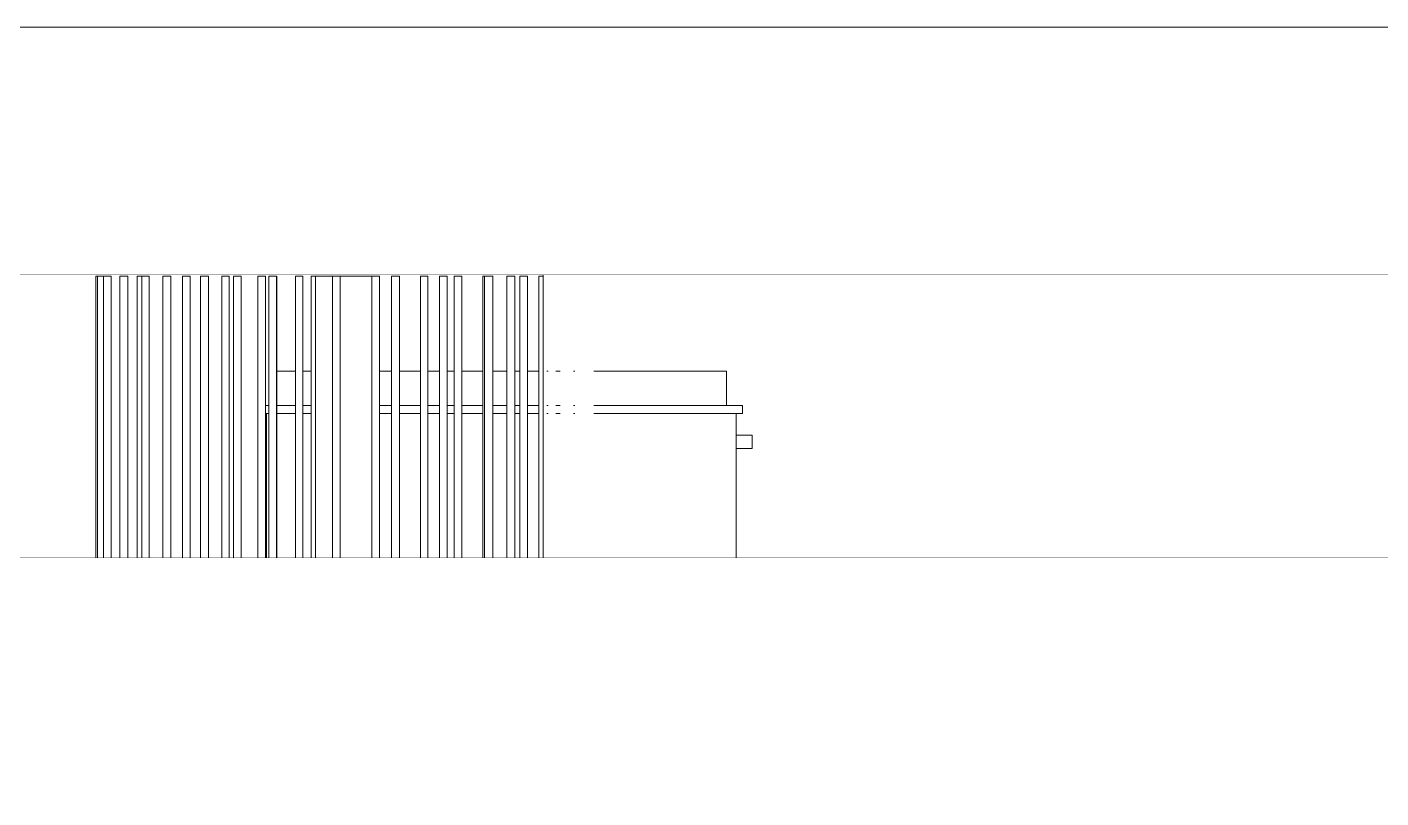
# Model space of a CAD drawing. Header units: millimetres. Extents: x -2171 to 1563, y -1758 to -1505.
# Drawn here: x -176.148 to -171.939, y -1730.732 to -1728.334 of the extents above; entities that cross this region are included whole.
import ezdxf

# ---------------------------------------------------------------- set-up
doc = ezdxf.new("R2010")
doc.units = ezdxf.units.MM
doc.linetypes.add('Wipeout_Contour', pattern=[1000, 0, -1000])
for name, color, linetype in [('Interior - Fixed Furniture', 7, 'Continuous'), ('Interior - Stair & Railing', 7, 'Continuous'), ('Structural - Bearing', 7, 'Continuous')]:
    doc.layers.add(name, color=color, linetype=linetype)
for name, color, linetype, lineweight, true_color in [('Interior - Fixed Furniture_Pen_No__75', 7, 'Continuous', 9, 0xaaaaaa), ('Interior - Stair & Railing_Pen_No__11', 7, 'Continuous', 13, 0x464646), ('Structural - Bearing_Pen_No__87', 7, 'Continuous', 9, 0x6a6a6a)]:
    doc.layers.add(name, color=color, linetype=linetype, lineweight=lineweight, true_color=true_color)
doc.layers.add('Structural - Bearing_Pen_No__2', color=8, linetype='Continuous', lineweight=13)

# ---------------------------------------------------------------- blocks, each defined once
blk = doc.blocks.new('Section Element_242_1')
at = {"color": 254, "linetype": 'Wipeout_Contour', "lineweight": 0, "ltscale": 136029.276735}
blk.add_wipeout([(-23984.5, 23720), (-23959, 23720), (-23959, 24520), (-23984.5, 24520)], dxfattribs=at).dxf.layer = 'Structural - Bearing'
at = {"color": 254, "linetype": 'Wipeout_Contour', "lineweight": 0, "ltscale": 128798.517995}
blk.add_wipeout([(-21401.2, 23720), (-21258.8, 23720), (-21258.8, 24520), (-21401.2, 24520)], dxfattribs=at).dxf.layer = 'Structural - Bearing'
at = {"color": 254, "linetype": 'Wipeout_Contour', "lineweight": 0, "ltscale": 135908.073709}
blk.add_wipeout([(-23959, 23720), (-23898.5, 23720), (-23898.5, 24520), (-23959, 24520)], dxfattribs=at).dxf.layer = 'Structural - Bearing'
at = {"color": 254, "linetype": 'Wipeout_Contour', "lineweight": 0, "ltscale": 129212.045042}
blk.add_wipeout([(-21570.2, 23720), (-21401.2, 23720), (-21401.2, 24520), (-21570.2, 24520)], dxfattribs=at).dxf.layer = 'Structural - Bearing'
at = {"layer": 'Structural - Bearing_Pen_No__87', "color": 251, "linetype": 'Continuous', "lineweight": 9, "true_color": 0x6a6a6a}
for p, q in [((-23984.5, 24520), (-23959, 24520)), ((-21401.2, 24520), (-21258.8, 24520)), ((-23984.5, 23720), (-23959, 23720)), ((-21401.2, 23720), (-21258.8, 23720))]:
    blk.add_line(p, q, dxfattribs=at)
at = {"color": 254, "linetype": 'Wipeout_Contour', "lineweight": 0, "ltscale": 135724.679945}
blk.add_wipeout([(-23898.5, 23720), (-23828.7, 23720), (-23828.7, 24520), (-23898.5, 24520)], dxfattribs=at).dxf.layer = 'Structural - Bearing'
at = {"color": 254, "linetype": 'Wipeout_Contour', "lineweight": 0, "ltscale": 129661.077098}
blk.add_wipeout([(-21738, 23720), (-21570.2, 23720), (-21570.2, 24520), (-21738, 24520)], dxfattribs=at).dxf.layer = 'Structural - Bearing'
at = {"layer": 'Structural - Bearing_Pen_No__87', "color": 251, "linetype": 'Continuous', "lineweight": 9, "true_color": 0x6a6a6a}
for p, q in [((-23959, 24520), (-23898.5, 24520)), ((-21570.2, 24520), (-21401.2, 24520)), ((-23959, 23720), (-23898.5, 23720)), ((-21570.2, 23720), (-21401.2, 23720))]:
    blk.add_line(p, q, dxfattribs=at)
at = {"color": 254, "linetype": 'Wipeout_Contour', "lineweight": 0, "ltscale": 135515.837156}
blk.add_wipeout([(-23828.7, 23720), (-23749.9, 23720), (-23749.9, 24520), (-23828.7, 24520)], dxfattribs=at).dxf.layer = 'Structural - Bearing'
at = {"layer": 'Structural - Bearing_Pen_No__87', "color": 251, "linetype": 'Continuous', "lineweight": 9, "true_color": 0x6a6a6a}
for p, q in [((-23898.5, 24520), (-23828.7, 24520)), ((-23898.5, 23720), (-23828.7, 23720))]:
    blk.add_line(p, q, dxfattribs=at)
at = {"color": 254, "linetype": 'Wipeout_Contour', "lineweight": 0, "ltscale": 135282.400254}
blk.add_wipeout([(-23749.9, 24520), (-23749.9, 23720), (-23662.3, 23720), (-23662.3, 24520)], dxfattribs=at).dxf.layer = 'Structural - Bearing'
at = {"layer": 'Structural - Bearing_Pen_No__87', "color": 251, "linetype": 'Continuous', "lineweight": 9, "true_color": 0x6a6a6a}
for p, q in [((-23828.7, 24520), (-23749.9, 24520)), ((-23828.7, 23720), (-23749.9, 23720))]:
    blk.add_line(p, q, dxfattribs=at)
at = {"color": 254, "linetype": 'Wipeout_Contour', "lineweight": 0, "ltscale": 135025.321989}
blk.add_wipeout([(-23662.3, 24520), (-23662.3, 23720), (-23566.3, 23720), (-23566.3, 24520)], dxfattribs=at).dxf.layer = 'Structural - Bearing'
at = {"layer": 'Structural - Bearing_Pen_No__87', "color": 251, "linetype": 'Continuous', "lineweight": 9, "true_color": 0x6a6a6a}
for p, q in [((-23749.9, 24520), (-23662.3, 24520)), ((-23749.9, 23720), (-23662.3, 23720))]:
    blk.add_line(p, q, dxfattribs=at)
at = {"color": 254, "linetype": 'Wipeout_Contour', "lineweight": 0, "ltscale": 134745.648167}
blk.add_wipeout([(-23566.3, 23720), (-23462.2, 23720), (-23462.2, 24520), (-23566.3, 24520)], dxfattribs=at).dxf.layer = 'Structural - Bearing'
at = {"layer": 'Structural - Bearing_Pen_No__87', "color": 251, "linetype": 'Continuous', "lineweight": 9, "true_color": 0x6a6a6a}
for p, q in [((-23662.3, 24520), (-23566.3, 24520)), ((-23662.3, 23720), (-23566.3, 23720))]:
    blk.add_line(p, q, dxfattribs=at)
at = {"color": 254, "linetype": 'Wipeout_Contour', "lineweight": 0, "ltscale": 134444.512143}
blk.add_wipeout([(-23462.2, 23720), (-23350.4, 23720), (-23350.4, 24520), (-23462.2, 24520)], dxfattribs=at).dxf.layer = 'Structural - Bearing'
at = {"layer": 'Structural - Bearing_Pen_No__87', "color": 251, "linetype": 'Continuous', "lineweight": 9, "true_color": 0x6a6a6a}
for p, q in [((-23566.3, 24520), (-23462.2, 24520)), ((-23566.3, 23720), (-23462.2, 23720))]:
    blk.add_line(p, q, dxfattribs=at)
at = {"color": 254, "linetype": 'Wipeout_Contour', "lineweight": 0, "ltscale": 134123.129147}
blk.add_wipeout([(-23350.4, 23720), (-23231.2, 23720), (-23231.2, 24520), (-23350.4, 24520)], dxfattribs=at).dxf.layer = 'Structural - Bearing'
at = {"layer": 'Structural - Bearing_Pen_No__87', "color": 251, "linetype": 'Continuous', "lineweight": 9, "true_color": 0x6a6a6a}
for p, q in [((-23462.2, 24520), (-23350.4, 24520)), ((-23462.2, 23720), (-23350.4, 23720))]:
    blk.add_line(p, q, dxfattribs=at)
at = {"color": 254, "linetype": 'Wipeout_Contour', "lineweight": 0, "ltscale": 133782.790184}
blk.add_wipeout([(-23231.2, 24520), (-23231.2, 23720), (-23105, 23720), (-23105, 24520)], dxfattribs=at).dxf.layer = 'Structural - Bearing'
at = {"layer": 'Structural - Bearing_Pen_No__87', "color": 251, "linetype": 'Continuous', "lineweight": 9, "true_color": 0x6a6a6a}
for p, q in [((-23350.4, 24520), (-23231.2, 24520)), ((-23350.4, 23720), (-23231.2, 23720))]:
    blk.add_line(p, q, dxfattribs=at)
at = {"color": 254, "linetype": 'Wipeout_Contour', "lineweight": 0, "ltscale": 133424.85526}
blk.add_wipeout([(-23105, 23720), (-22972.4, 23720), (-22972.4, 24520), (-23105, 24520)], dxfattribs=at).dxf.layer = 'Structural - Bearing'
at = {"layer": 'Structural - Bearing_Pen_No__87', "color": 251, "linetype": 'Continuous', "lineweight": 9, "true_color": 0x6a6a6a}
for p, q in [((-23231.2, 24520), (-23105, 24520)), ((-23231.2, 23720), (-23105, 23720))]:
    blk.add_line(p, q, dxfattribs=at)
at = {"color": 254, "linetype": 'Wipeout_Contour', "lineweight": 0, "ltscale": 133050.74676}
blk.add_wipeout([(-22972.4, 23720), (-22833.8, 23720), (-22833.8, 24520), (-22972.4, 24520)], dxfattribs=at).dxf.layer = 'Structural - Bearing'
at = {"layer": 'Structural - Bearing_Pen_No__87', "color": 251, "linetype": 'Continuous', "lineweight": 9, "true_color": 0x6a6a6a}
for p, q in [((-23105, 24520), (-22972.4, 24520)), ((-23105, 23720), (-22972.4, 23720))]:
    blk.add_line(p, q, dxfattribs=at)
at = {"color": 254, "linetype": 'Wipeout_Contour', "lineweight": 0, "ltscale": 132661.942236}
blk.add_wipeout([(-22833.8, 23720), (-22689.7, 23720), (-22689.7, 24520), (-22833.8, 24520)], dxfattribs=at).dxf.layer = 'Structural - Bearing'
at = {"layer": 'Structural - Bearing_Pen_No__87', "color": 251, "linetype": 'Continuous', "lineweight": 9, "true_color": 0x6a6a6a}
for p, q in [((-22972.4, 24520), (-22833.8, 24520)), ((-22972.4, 23720), (-22833.8, 23720))]:
    blk.add_line(p, q, dxfattribs=at)
at = {"color": 254, "linetype": 'Wipeout_Contour', "lineweight": 0, "ltscale": 132259.967114}
blk.add_wipeout([(-22689.7, 23720), (-22540.5, 23720), (-22540.5, 24520), (-22689.7, 24520)], dxfattribs=at).dxf.layer = 'Structural - Bearing'
at = {"layer": 'Structural - Bearing_Pen_No__87', "color": 251, "linetype": 'Continuous', "lineweight": 9, "true_color": 0x6a6a6a}
for p, q in [((-22833.8, 24520), (-22689.7, 24520)), ((-22833.8, 23720), (-22689.7, 23720))]:
    blk.add_line(p, q, dxfattribs=at)
at = {"color": 254, "linetype": 'Wipeout_Contour', "lineweight": 0, "ltscale": 131846.387152}
blk.add_wipeout([(-22540.5, 23720), (-22386.8, 23720), (-22386.8, 24520), (-22540.5, 24520)], dxfattribs=at).dxf.layer = 'Structural - Bearing'
at = {"layer": 'Structural - Bearing_Pen_No__87', "color": 251, "linetype": 'Continuous', "lineweight": 9, "true_color": 0x6a6a6a}
for p, q in [((-22689.7, 24520), (-22540.5, 24520)), ((-22689.7, 23720), (-22540.5, 23720))]:
    blk.add_line(p, q, dxfattribs=at)
at = {"color": 254, "linetype": 'Wipeout_Contour', "lineweight": 0, "ltscale": 131422.80083}
blk.add_wipeout([(-22386.8, 23720), (-22229.1, 23720), (-22229.1, 24520), (-22386.8, 24520)], dxfattribs=at).dxf.layer = 'Structural - Bearing'
at = {"layer": 'Structural - Bearing_Pen_No__87', "color": 251, "linetype": 'Continuous', "lineweight": 9, "true_color": 0x6a6a6a}
for p, q in [((-22540.5, 24520), (-22386.8, 24520)), ((-22540.5, 23720), (-22386.8, 23720))]:
    blk.add_line(p, q, dxfattribs=at)
at = {"color": 254, "linetype": 'Wipeout_Contour', "lineweight": 0, "ltscale": 130990.831681}
blk.add_wipeout([(-22229.1, 23720), (-22068.1, 23720), (-22068.1, 24520), (-22229.1, 24520)], dxfattribs=at).dxf.layer = 'Structural - Bearing'
at = {"layer": 'Structural - Bearing_Pen_No__87', "color": 251, "linetype": 'Continuous', "lineweight": 9, "true_color": 0x6a6a6a}
for p, q in [((-22386.8, 24520), (-22229.1, 24520)), ((-22386.8, 23720), (-22229.1, 23720))]:
    blk.add_line(p, q, dxfattribs=at)
at = {"color": 254, "linetype": 'Wipeout_Contour', "lineweight": 0, "ltscale": 130552.120604}
blk.add_wipeout([(-22068.1, 24520), (-22068.1, 23720), (-21904.2, 23720), (-21904.2, 24520)], dxfattribs=at).dxf.layer = 'Structural - Bearing'
at = {"layer": 'Structural - Bearing_Pen_No__87', "color": 251, "linetype": 'Continuous', "lineweight": 9, "true_color": 0x6a6a6a}
for p, q in [((-22229.1, 24520), (-22068.1, 24520)), ((-22229.1, 23720), (-22068.1, 23720))]:
    blk.add_line(p, q, dxfattribs=at)
at = {"color": 254, "linetype": 'Wipeout_Contour', "lineweight": 0, "ltscale": 130108.318135}
blk.add_wipeout([(-21904.2, 23720), (-21738, 23720), (-21738, 24520), (-21904.2, 24520)], dxfattribs=at).dxf.layer = 'Structural - Bearing'
at = {"layer": 'Structural - Bearing_Pen_No__87', "color": 251, "linetype": 'Continuous', "lineweight": 9, "true_color": 0x6a6a6a}
for p, q in [((-22068.1, 24520), (-21904.2, 24520)), ((-21904.2, 24520), (-21738, 24520)), ((-21738, 24520), (-21570.2, 24520)), ((-22068.1, 23720), (-21904.2, 23720)), ((-21904.2, 23720), (-21738, 23720)), ((-21738, 23720), (-21570.2, 23720))]:
    blk.add_line(p, q, dxfattribs=at)
blk = doc.blocks.new('Section Element_243_1')
at = {"color": 254, "linetype": 'Wipeout_Contour', "lineweight": 0, "ltscale": 115962.995937}
blk.add_wipeout([(-21258.8, 24520), (-21258.8, 23720), (-9238, 23720), (-9238, 24520)], dxfattribs=at).dxf.layer = 'Structural - Bearing'
at = {"layer": 'Structural - Bearing_Pen_No__87', "color": 251, "linetype": 'Continuous', "lineweight": 9, "true_color": 0x6a6a6a}
blk.add_line((-9238, 24520), (-21258.8, 24520), dxfattribs=at)
blk = doc.blocks.new('Section Element_245_1')
at = {"color": 254, "linetype": 'Wipeout_Contour', "lineweight": 0, "ltscale": 131234.676817}
blk.add_wipeout([(-21324.1, 24520), (-21258.8, 24520), (-21258.8, 25400), (-21324.1, 25400)], dxfattribs=at).dxf.layer = 'Interior - Stair & Railing'
at = {"color": 254, "linetype": 'Wipeout_Contour', "lineweight": 0, "ltscale": 164004.163409}
blk.add_wipeout([(-21454.5, 25400), (-21454.5, 24520), (-21354.3, 24520), (-21324.1, 24520), (-21324.1, 25400)], dxfattribs=at).dxf.layer = 'Interior - Stair & Railing'
at = {"layer": 'Interior - Stair & Railing_Pen_No__11', "color": 49, "linetype": 'Continuous', "lineweight": 13, "true_color": 0x464646}
blk.add_line((-21324.1, 25400), (-21258.8, 25400), dxfattribs=at)
at = {"color": 254, "linetype": 'Wipeout_Contour', "lineweight": 0, "ltscale": 131828.26142}
blk.add_wipeout([(-21584.2, 25400), (-21584.2, 24520), (-21454.5, 24520), (-21454.5, 25400)], dxfattribs=at).dxf.layer = 'Interior - Stair & Railing'
at = {"layer": 'Interior - Stair & Railing_Pen_No__11', "color": 49, "linetype": 'Continuous', "lineweight": 13, "true_color": 0x464646}
blk.add_line((-21454.5, 25400), (-21324.1, 25400), dxfattribs=at)
at = {"color": 254, "linetype": 'Wipeout_Contour', "lineweight": 0, "ltscale": 132165.971723}
blk.add_wipeout([(-21712.6, 25400), (-21712.6, 24520), (-21584.2, 24520), (-21584.2, 25400)], dxfattribs=at).dxf.layer = 'Interior - Stair & Railing'
at = {"layer": 'Interior - Stair & Railing_Pen_No__11', "color": 49, "linetype": 'Continuous', "lineweight": 13, "true_color": 0x464646}
blk.add_line((-21584.2, 25400), (-21454.5, 25400), dxfattribs=at)
at = {"color": 254, "linetype": 'Wipeout_Contour', "lineweight": 0, "ltscale": 165269.301762}
blk.add_wipeout([(-21839.4, 24520), (-21738, 24520), (-21712.6, 24520), (-21712.6, 25400), (-21839.4, 25400)], dxfattribs=at).dxf.layer = 'Interior - Stair & Railing'
at = {"layer": 'Interior - Stair & Railing_Pen_No__11', "color": 49, "linetype": 'Continuous', "lineweight": 13, "true_color": 0x464646}
blk.add_line((-21712.6, 25400), (-21584.2, 25400), dxfattribs=at)
at = {"color": 254, "linetype": 'Wipeout_Contour', "lineweight": 0, "ltscale": 132832.10652}
blk.add_wipeout([(-21964, 24520), (-21839.4, 24520), (-21839.4, 25400), (-21964, 25400)], dxfattribs=at).dxf.layer = 'Interior - Stair & Railing'
at = {"layer": 'Interior - Stair & Railing_Pen_No__11', "color": 49, "linetype": 'Continuous', "lineweight": 13, "true_color": 0x464646}
blk.add_line((-21839.4, 25400), (-21712.6, 25400), dxfattribs=at)
at = {"color": 254, "linetype": 'Wipeout_Contour', "lineweight": 0, "ltscale": 166145.670713}
blk.add_wipeout([(-22086, 25400), (-22086, 24520), (-22068.1, 24520), (-21964, 24520), (-21964, 25400)], dxfattribs=at).dxf.layer = 'Interior - Stair & Railing'
at = {"layer": 'Interior - Stair & Railing_Pen_No__11', "color": 49, "linetype": 'Continuous', "lineweight": 13, "true_color": 0x464646}
blk.add_line((-21964, 25400), (-21839.4, 25400), dxfattribs=at)
at = {"color": 254, "linetype": 'Wipeout_Contour', "lineweight": 0, "ltscale": 133477.22499}
blk.add_wipeout([(-22204.9, 24520), (-22086, 24520), (-22086, 25400), (-22204.9, 25400)], dxfattribs=at).dxf.layer = 'Interior - Stair & Railing'
at = {"layer": 'Interior - Stair & Railing_Pen_No__11', "color": 49, "linetype": 'Continuous', "lineweight": 13, "true_color": 0x464646}
blk.add_line((-22086, 25400), (-21964, 25400), dxfattribs=at)
at = {"color": 254, "linetype": 'Wipeout_Contour', "lineweight": 0, "ltscale": 166884.826369}
blk.add_wipeout([(-22320.3, 24520), (-22229.1, 24520), (-22204.9, 24520), (-22204.9, 25400), (-22320.3, 25400)], dxfattribs=at).dxf.layer = 'Interior - Stair & Railing'
at = {"layer": 'Interior - Stair & Railing_Pen_No__11', "color": 49, "linetype": 'Continuous', "lineweight": 13, "true_color": 0x464646}
blk.add_line((-22204.9, 25400), (-22086, 25400), dxfattribs=at)
at = {"color": 254, "linetype": 'Wipeout_Contour', "lineweight": 0, "ltscale": 167288.231413}
blk.add_wipeout([(-22431.8, 25400), (-22431.8, 24520), (-22379.5, 24520), (-22320.3, 24520), (-22320.3, 25400)], dxfattribs=at).dxf.layer = 'Interior - Stair & Railing'
at = {"layer": 'Interior - Stair & Railing_Pen_No__11', "color": 49, "linetype": 'Continuous', "lineweight": 13, "true_color": 0x464646}
blk.add_line((-22320.3, 25400), (-22204.9, 25400), dxfattribs=at)
at = {"color": 254, "linetype": 'Wipeout_Contour', "lineweight": 0, "ltscale": 134383.260672}
blk.add_wipeout([(-22538.8, 24520), (-22431.8, 24520), (-22431.8, 25400), (-22538.8, 25400)], dxfattribs=at).dxf.layer = 'Interior - Stair & Railing'
at = {"layer": 'Interior - Stair & Railing_Pen_No__11', "color": 49, "linetype": 'Continuous', "lineweight": 13, "true_color": 0x464646}
blk.add_line((-22431.8, 25400), (-22320.3, 25400), dxfattribs=at)
at = {"color": 254, "linetype": 'Wipeout_Contour', "lineweight": 0, "ltscale": 167970.102378}
blk.add_wipeout([(-22641.2, 24520), (-22540.5, 24520), (-22538.8, 24520), (-22538.8, 25400), (-22641.2, 25400)], dxfattribs=at).dxf.layer = 'Interior - Stair & Railing'
at = {"layer": 'Interior - Stair & Railing_Pen_No__11', "color": 49, "linetype": 'Continuous', "lineweight": 13, "true_color": 0x464646}
blk.add_line((-22538.8, 25400), (-22431.8, 25400), dxfattribs=at)
at = {"color": 254, "linetype": 'Wipeout_Contour', "lineweight": 0, "ltscale": 168338.984339}
blk.add_wipeout([(-22738.3, 24520), (-22689.7, 24520), (-22641.2, 24520), (-22641.2, 25400), (-22738.3, 25400)], dxfattribs=at).dxf.layer = 'Interior - Stair & Railing'
at = {"layer": 'Interior - Stair & Railing_Pen_No__11', "color": 49, "linetype": 'Continuous', "lineweight": 13, "true_color": 0x464646}
blk.add_line((-22641.2, 25400), (-22538.8, 25400), dxfattribs=at)
at = {"color": 254, "linetype": 'Wipeout_Contour', "lineweight": 0, "ltscale": 135186.355396}
blk.add_wipeout([(-22830, 24520), (-22738.3, 24520), (-22738.3, 25400), (-22830, 25400)], dxfattribs=at).dxf.layer = 'Interior - Stair & Railing'
at = {"layer": 'Interior - Stair & Railing_Pen_No__11', "color": 49, "linetype": 'Continuous', "lineweight": 13, "true_color": 0x464646}
blk.add_line((-22738.3, 25400), (-22641.2, 25400), dxfattribs=at)
at = {"color": 254, "linetype": 'Wipeout_Contour', "lineweight": 0, "ltscale": 135425.947376}
blk.add_wipeout([(-22915.8, 24520), (-22830, 24520), (-22830, 25400), (-22915.8, 25400)], dxfattribs=at).dxf.layer = 'Interior - Stair & Railing'
at = {"layer": 'Interior - Stair & Railing_Pen_No__11', "color": 49, "linetype": 'Continuous', "lineweight": 13, "true_color": 0x464646}
blk.add_line((-22830, 25400), (-22738.3, 25400), dxfattribs=at)
at = {"color": 254, "linetype": 'Wipeout_Contour', "lineweight": 0, "ltscale": 169243.138117}
blk.add_wipeout([(-22915.8, 25400), (-22995.5, 25400), (-22995.5, 24520), (-22963.3, 24520), (-22915.8, 24520)], dxfattribs=at).dxf.layer = 'Interior - Stair & Railing'
at = {"layer": 'Interior - Stair & Railing_Pen_No__11', "color": 49, "linetype": 'Continuous', "lineweight": 13, "true_color": 0x464646}
blk.add_line((-22915.8, 25400), (-22830, 25400), dxfattribs=at)
at = {"color": 254, "linetype": 'Wipeout_Contour', "lineweight": 0, "ltscale": 135856.932271}
blk.add_wipeout([(-23068.7, 24520), (-22995.5, 24520), (-22995.5, 25400), (-23068.7, 25400)], dxfattribs=at).dxf.layer = 'Interior - Stair & Railing'
at = {"layer": 'Interior - Stair & Railing_Pen_No__11', "color": 49, "linetype": 'Continuous', "lineweight": 13, "true_color": 0x464646}
blk.add_line((-22995.5, 25400), (-22915.8, 25400), dxfattribs=at)
at = {"color": 254, "linetype": 'Wipeout_Contour', "lineweight": 0, "ltscale": 136046.525997}
blk.add_wipeout([(-23135.2, 25400), (-23135.2, 24520), (-23068.7, 24520), (-23068.7, 25400)], dxfattribs=at).dxf.layer = 'Interior - Stair & Railing'
at = {"layer": 'Interior - Stair & Railing_Pen_No__11', "color": 49, "linetype": 'Continuous', "lineweight": 13, "true_color": 0x464646}
blk.add_line((-23068.7, 25400), (-22995.5, 25400), dxfattribs=at)
at = {"color": 254, "linetype": 'Wipeout_Contour', "lineweight": 0, "ltscale": 169934.138375}
blk.add_wipeout([(-23135.2, 25400), (-23194.7, 25400), (-23194.7, 24520), (-23142.4, 24520), (-23135.2, 24520)], dxfattribs=at).dxf.layer = 'Interior - Stair & Railing'
at = {"layer": 'Interior - Stair & Railing_Pen_No__11', "color": 49, "linetype": 'Continuous', "lineweight": 13, "true_color": 0x464646}
blk.add_line((-23135.2, 25400), (-23068.7, 25400), dxfattribs=at)
at = {"color": 254, "linetype": 'Wipeout_Contour', "lineweight": 0, "ltscale": 170138.292066}
blk.add_wipeout([(-23246.9, 25400), (-23246.9, 24520), (-23218.4, 24520), (-23194.7, 24520), (-23194.7, 25400)], dxfattribs=at).dxf.layer = 'Interior - Stair & Railing'
at = {"layer": 'Interior - Stair & Railing_Pen_No__11', "color": 49, "linetype": 'Continuous', "lineweight": 13, "true_color": 0x464646}
blk.add_line((-23194.7, 25400), (-23135.2, 25400), dxfattribs=at)
at = {"color": 254, "linetype": 'Wipeout_Contour', "lineweight": 0, "ltscale": 136502.398632}
blk.add_wipeout([(-23291.8, 25400), (-23291.8, 24520), (-23246.9, 24520), (-23246.9, 25400)], dxfattribs=at).dxf.layer = 'Interior - Stair & Railing'
at = {"layer": 'Interior - Stair & Railing_Pen_No__11', "color": 49, "linetype": 'Continuous', "lineweight": 13, "true_color": 0x464646}
blk.add_line((-23246.9, 25400), (-23194.7, 25400), dxfattribs=at)
at = {"color": 254, "linetype": 'Wipeout_Contour', "lineweight": 0, "ltscale": 136575.297564}
blk.add_wipeout([(-23300.4, 25400), (-23300.4, 24520), (-23291.8, 24520), (-23291.8, 25400)], dxfattribs=at).dxf.layer = 'Interior - Stair & Railing'
at = {"layer": 'Interior - Stair & Railing_Pen_No__11', "color": 49, "linetype": 'Continuous', "lineweight": 13, "true_color": 0x464646}
for p, q in [((-23300.4, 24520), (-23300.4, 25400)), ((-23300.4, 25400), (-23291.8, 25400)), ((-23291.8, 25400), (-23246.9, 25400)), ((-23286.1, 24520), (-23286.1, 25400))]:
    blk.add_line(p, q, dxfattribs=at)
blk = doc.blocks.new('Section Element_341_1')
at = {"layer": 'Structural - Bearing_Pen_No__2', "color": 8, "linetype": 'Continuous', "lineweight": 13}
for p, q in [((-22625.2, 25395.6), (-22618.6, 25395.6)), ((-22625.2, 24520), (-22625.2, 25395.6)), ((-22618.6, 25395.6), (-22609, 25395.6)), ((-22609, 25395.6), (-22602.1, 25395.6)), ((-22602.1, 25395.6), (-22601.9, 25395.6)), ((-22601.9, 24520), (-22601.9, 25395.6))]:
    blk.add_line(p, q, dxfattribs=at)
blk = doc.blocks.new('Section Element_342_1')
at = {"layer": 'Structural - Bearing_Pen_No__2', "color": 8, "linetype": 'Continuous', "lineweight": 13}
for p, q in [((-22643.7, 25395.6), (-22638.6, 25395.6)), ((-22643.7, 24520), (-22643.7, 25395.6)), ((-22638.6, 25395.6), (-22629.3, 25395.6)), ((-22629.3, 25395.6), (-22625.2, 25395.6))]:
    blk.add_line(p, q, dxfattribs=at)
blk = doc.blocks.new('Section Element_343_1')
at = {"layer": 'Structural - Bearing_Pen_No__2', "color": 8, "linetype": 'Continuous', "lineweight": 13}
for p, q in [((-22648.8, 25395.6), (-22645.4, 25395.6)), ((-22648.8, 24520), (-22648.8, 25395.6)), ((-22645.4, 25395.6), (-22643.7, 25395.6))]:
    blk.add_line(p, q, dxfattribs=at)
blk = doc.blocks.new('Section Element_344_1')
at = {"layer": 'Structural - Bearing_Pen_No__2', "color": 8, "linetype": 'Continuous', "lineweight": 13}
for p, q in [((-22521, 25395.6), (-22514.6, 25395.6)), ((-22521, 24520), (-22521, 25395.6)), ((-22514.6, 25395.6), (-22506, 25395.6))]:
    blk.add_line(p, q, dxfattribs=at)
blk = doc.blocks.new('Section Element_345_1')
at = {"layer": 'Structural - Bearing_Pen_No__2', "color": 8, "linetype": 'Continuous', "lineweight": 13}
for p, q in [((-22440.7, 25395.6), (-22435.9, 25395.6)), ((-22440.7, 24520), (-22440.7, 25395.6)), ((-22435.9, 25395.6), (-22426.7, 25395.6)), ((-22426.7, 25395.6), (-22418.4, 25395.6)), ((-22418.4, 25395.6), (-22416, 25395.6)), ((-22416, 24520), (-22416, 25395.6))]:
    blk.add_line(p, q, dxfattribs=at)
blk = doc.blocks.new('Section Element_346_1')
at = {"layer": 'Structural - Bearing_Pen_No__2', "color": 8, "linetype": 'Continuous', "lineweight": 13}
for p, q in [((-22323.4, 25395.6), (-22320.4, 25395.6)), ((-22323.4, 24520), (-22323.4, 25395.6)), ((-22320.4, 25395.6), (-22311.8, 25395.6)), ((-22311.8, 25395.6), (-22302.7, 25395.6)), ((-22302.7, 25395.6), (-22298.5, 25395.6)), ((-22298.5, 24520), (-22298.5, 25395.6))]:
    blk.add_line(p, q, dxfattribs=at)
blk = doc.blocks.new('Section Element_347_1')
at = {"layer": 'Structural - Bearing_Pen_No__2', "color": 8, "linetype": 'Continuous', "lineweight": 13}
for p, q in [((-22221.6, 25395.6), (-22220.4, 25395.6)), ((-22221.6, 24520), (-22221.6, 25395.6)), ((-22220.4, 25395.6), (-22212.9, 25395.6)), ((-22212.9, 25395.6), (-22203.4, 25395.6)), ((-22203.4, 25395.6), (-22197.5, 25395.6)), ((-22197.5, 24520), (-22197.5, 25395.6))]:
    blk.add_line(p, q, dxfattribs=at)
blk = doc.blocks.new('Section Element_348_1')
at = {"layer": 'Structural - Bearing_Pen_No__2', "color": 8, "linetype": 'Continuous', "lineweight": 13}
for p, q in [((-22111.6, 25395.6), (-22105.5, 25395.6)), ((-22111.6, 24520), (-22111.6, 25395.6)), ((-22105.5, 25395.6), (-22095.9, 25395.6)), ((-22095.9, 25395.6), (-22088.6, 25395.6)), ((-22088.6, 25395.6), (-22087.8, 25395.6)), ((-22087.8, 24520), (-22087.8, 25395.6))]:
    blk.add_line(p, q, dxfattribs=at)
blk = doc.blocks.new('Section Element_349_1')
at = {"layer": 'Structural - Bearing_Pen_No__2', "color": 8, "linetype": 'Continuous', "lineweight": 13}
for p, q in [((-21729.8, 25395.6), (-21727, 25395.6)), ((-21729.8, 24520), (-21729.8, 25395.6)), ((-21727, 25395.6), (-21718.6, 25395.6)), ((-21718.6, 25395.6), (-21709.5, 25395.6)), ((-21709.5, 25395.6), (-21704.9, 25395.6)), ((-21704.9, 24520), (-21704.9, 25395.6))]:
    blk.add_line(p, q, dxfattribs=at)
blk = doc.blocks.new('Section Element_350_1')
at = {"layer": 'Structural - Bearing_Pen_No__2', "color": 8, "linetype": 'Continuous', "lineweight": 13}
for p, q in [((-21581, 25395.6), (-21580.2, 25395.6)), ((-21581, 24520), (-21581, 25395.6)), ((-21580.2, 25395.6), (-21572.9, 25395.6)), ((-21572.9, 25395.6), (-21563.4, 25395.6)), ((-21563.4, 25395.6), (-21557.2, 25395.6)), ((-21557.2, 24520), (-21557.2, 25395.6))]:
    blk.add_line(p, q, dxfattribs=at)
blk = doc.blocks.new('Section Element_351_1')
at = {"layer": 'Structural - Bearing_Pen_No__2', "color": 8, "linetype": 'Continuous', "lineweight": 13}
for p, q in [((-21445.6, 24520), (-21445.6, 25395.6)), ((-21445.6, 25395.6), (-21440.3, 25395.6))]:
    blk.add_line(p, q, dxfattribs=at)
blk = doc.blocks.new('Section Element_352_1')
at = {"layer": 'Structural - Bearing_Pen_No__2', "color": 8, "linetype": 'Continuous', "lineweight": 13}
for p, q in [((-21371.2, 24520), (-21371.2, 25395.6)), ((-21371.2, 25395.6), (-21367, 25395.6)), ((-21367, 25395.6), (-21357.9, 25395.6)), ((-21357.9, 25395.6), (-21349.3, 25395.6)), ((-21349.3, 25395.6), (-21346.3, 25395.6)), ((-21346.3, 24520), (-21346.3, 25395.6))]:
    blk.add_line(p, q, dxfattribs=at)
blk = doc.blocks.new('Section Element_353_1')
at = {"layer": 'Structural - Bearing_Pen_No__2', "color": 8, "linetype": 'Continuous', "lineweight": 13}
for p, q in [((-21271.4, 24520), (-21271.4, 25395.6)), ((-21271.4, 25395.6), (-21269, 25395.6)), ((-21269, 25395.6), (-21260.8, 25395.6)), ((-21260.8, 25395.6), (-21251.5, 25395.6)), ((-21251.5, 25395.6), (-21246.7, 25395.6)), ((-21246.7, 24520), (-21246.7, 25395.6))]:
    blk.add_line(p, q, dxfattribs=at)
blk = doc.blocks.new('Section Element_354_1')
at = {"layer": 'Structural - Bearing_Pen_No__2', "color": 8, "linetype": 'Continuous', "lineweight": 13}
for p, q in [((-21205.4, 24520), (-21205.4, 25395.6)), ((-21205.4, 25395.6), (-21204.9, 25395.6)), ((-21204.9, 25395.6), (-21197.8, 25395.6)), ((-21197.8, 25395.6), (-21188.2, 25395.6)), ((-21188.2, 25395.6), (-21187.4, 25395.6))]:
    blk.add_line(p, q, dxfattribs=at)
blk = doc.blocks.new('Section Element_355_1')
at = {"layer": 'Structural - Bearing_Pen_No__2', "color": 8, "linetype": 'Continuous', "lineweight": 13}
for p, q in [((-21116.6, 25395.6), (-21113.4, 25395.6)), ((-21113.4, 25395.6), (-21104.7, 25395.6)), ((-21104.7, 25395.6), (-21101.3, 25395.6)), ((-21101.3, 24520), (-21101.3, 25395.6))]:
    blk.add_line(p, q, dxfattribs=at)
blk = doc.blocks.new('Section Element_356_1')
at = {"layer": 'Structural - Bearing_Pen_No__2', "color": 8, "linetype": 'Continuous', "lineweight": 13}
for p, q in [((-21141.2, 24520), (-21141.2, 25395.6)), ((-21141.2, 25395.6), (-21139.1, 25395.6)), ((-21139.1, 25395.6), (-21131, 25395.6)), ((-21131, 25395.6), (-21121.7, 25395.6)), ((-21121.7, 25395.6), (-21116.6, 25395.6)), ((-21116.6, 24520), (-21116.6, 25395.6))]:
    blk.add_line(p, q, dxfattribs=at)
blk = doc.blocks.new('Section Element_357_1')
at = {"layer": 'Structural - Bearing_Pen_No__2', "color": 8, "linetype": 'Continuous', "lineweight": 13}
for p, q in [((-21187.4, 24520), (-21187.4, 25395.6)), ((-21187.4, 25395.6), (-21187.2, 25395.6)), ((-21187.2, 25395.6), (-21180.4, 25395.6)), ((-21180.4, 25395.6), (-21170.8, 25395.6)), ((-21170.8, 25395.6), (-21164.1, 25395.6)), ((-21164.1, 24520), (-21164.1, 25395.6))]:
    blk.add_line(p, q, dxfattribs=at)
blk = doc.blocks.new('Section Element_358_1')
at = {"layer": 'Structural - Bearing_Pen_No__2', "color": 8, "linetype": 'Continuous', "lineweight": 13}
for p, q in [((-21243.2, 25395.6), (-21237.9, 25395.6)), ((-21243.2, 24520), (-21243.2, 25395.6)), ((-21237.9, 25395.6), (-21228.5, 25395.6)), ((-21228.5, 25395.6), (-21220.6, 25395.6)), ((-21220.6, 25395.6), (-21218.8, 25395.6)), ((-21218.8, 24520), (-21218.8, 25395.6))]:
    blk.add_line(p, q, dxfattribs=at)
blk = doc.blocks.new('Section Element_359_1')
at = {"layer": 'Structural - Bearing_Pen_No__2', "color": 8, "linetype": 'Continuous', "lineweight": 13}
for p, q in [((-21440.3, 25395.6), (-21436.7, 25395.6)), ((-21440.3, 24520), (-21440.3, 25395.6)), ((-21436.7, 25395.6), (-21427.8, 25395.6)), ((-21427.8, 25395.6), (-21419, 25395.6)), ((-21419, 25395.6), (-21415.3, 25395.6)), ((-21415.3, 24520), (-21415.3, 25395.6))]:
    blk.add_line(p, q, dxfattribs=at)
blk = doc.blocks.new('Section Element_360_1')
at = {"layer": 'Structural - Bearing_Pen_No__2', "color": 8, "linetype": 'Continuous', "lineweight": 13}
for p, q in [((-21535.3, 25395.6), (-21533.5, 25395.6)), ((-21535.3, 24520), (-21535.3, 25395.6)), ((-21533.5, 25395.6), (-21525.6, 25395.6)), ((-21525.6, 25395.6), (-21516.2, 25395.6)), ((-21516.2, 25395.6), (-21510.8, 25395.6)), ((-21510.8, 24520), (-21510.8, 25395.6))]:
    blk.add_line(p, q, dxfattribs=at)
blk = doc.blocks.new('Section Element_361_1')
at = {"layer": 'Structural - Bearing_Pen_No__2', "color": 8, "linetype": 'Continuous', "lineweight": 13}
for p, q in [((-21640, 25395.6), (-21633.4, 25395.6)), ((-21640, 24520), (-21640, 25395.6)), ((-21633.4, 25395.6), (-21623.8, 25395.6)), ((-21623.8, 25395.6), (-21616.9, 25395.6)), ((-21616.9, 25395.6), (-21616.7, 25395.6)), ((-21616.7, 24520), (-21616.7, 25395.6))]:
    blk.add_line(p, q, dxfattribs=at)
blk = doc.blocks.new('Section Element_362_1')
at = {"layer": 'Structural - Bearing_Pen_No__2', "color": 8, "linetype": 'Continuous', "lineweight": 13}
for p, q in [((-21791.4, 25395.6), (-21786.3, 25395.6)), ((-21791.4, 24520), (-21791.4, 25395.6)), ((-21786.3, 25395.6), (-21777, 25395.6)), ((-21777, 25395.6), (-21768.9, 25395.6)), ((-21768.9, 25395.6), (-21766.8, 25395.6)), ((-21766.8, 24520), (-21766.8, 25395.6))]:
    blk.add_line(p, q, dxfattribs=at)
blk = doc.blocks.new('Section Element_364_1')
at = {"layer": 'Structural - Bearing_Pen_No__2', "color": 8, "linetype": 'Continuous', "lineweight": 13}
for p, q in [((-22574.1, 25395.6), (-22572.7, 25395.6)), ((-22574.1, 24520), (-22574.1, 25395.6)), ((-22572.7, 25395.6), (-22565, 25395.6)), ((-22565, 25395.6), (-22555.5, 25395.6)), ((-22555.5, 25395.6), (-22549.8, 25395.6)), ((-22549.8, 24520), (-22549.8, 25395.6))]:
    blk.add_line(p, q, dxfattribs=at)
blk = doc.blocks.new('Section Element_365_1')
at = {"layer": 'Structural - Bearing_Pen_No__2', "color": 8, "linetype": 'Continuous', "lineweight": 13}
for p, q in [((-21979.6, 25395.6), (-21973.5, 25395.6)), ((-21979.6, 24520), (-21979.6, 25395.6)), ((-21973.5, 25395.6), (-21966.3, 25395.6))]:
    blk.add_line(p, q, dxfattribs=at)
blk = doc.blocks.new('Section Element_366_1')
at = {"layer": 'Structural - Bearing_Pen_No__2', "color": 8, "linetype": 'Continuous', "lineweight": 13}
for p, q in [((-21159.6, 24520), (-21159.6, 25395.6)), ((-21159.6, 25395.6), (-21159.1, 25395.6)), ((-21159.1, 25395.6), (-21152, 25395.6)), ((-21152, 25395.6), (-21142.5, 25395.6)), ((-21142.5, 25395.6), (-21141.2, 25395.6))]:
    blk.add_line(p, q, dxfattribs=at)
blk = doc.blocks.new('Section Element_367_1')
at = {"layer": 'Structural - Bearing_Pen_No__2', "color": 8, "linetype": 'Continuous', "lineweight": 13}
for p, q in [((-21331.4, 25395.6), (-21326, 25395.6)), ((-21331.4, 24520), (-21331.4, 25395.6)), ((-21326, 25395.6), (-21316.6, 25395.6)), ((-21316.6, 25395.6), (-21308.7, 25395.6)), ((-21308.7, 25395.6), (-21306.9, 25395.6)), ((-21306.9, 24520), (-21306.9, 25395.6))]:
    blk.add_line(p, q, dxfattribs=at)
blk = doc.blocks.new('Section Element_369_1')
at = {"layer": 'Structural - Bearing_Pen_No__2', "color": 8, "linetype": 'Continuous', "lineweight": 13}
for p, q in [((-22506, 25395.6), (-22499.4, 25395.6)), ((-22506, 24520), (-22506, 25395.6)), ((-22499.4, 25395.6), (-22489.8, 25395.6)), ((-22489.8, 25395.6), (-22482.9, 25395.6)), ((-22482.9, 25395.6), (-22482.8, 25395.6)), ((-22482.8, 24520), (-22482.8, 25395.6))]:
    blk.add_line(p, q, dxfattribs=at)
blk = doc.blocks.new('Section Element_370_1')
at = {"layer": 'Structural - Bearing_Pen_No__2', "color": 8, "linetype": 'Continuous', "lineweight": 13}
for p, q in [((-22379.3, 25395.6), (-22372.6, 25395.6)), ((-22379.3, 24520), (-22379.3, 25395.6)), ((-22372.6, 25395.6), (-22363.1, 25395.6)), ((-22363.1, 25395.6), (-22356.2, 25395.6)), ((-22356.2, 25395.6), (-22356, 25395.6)), ((-22356, 24520), (-22356, 25395.6))]:
    blk.add_line(p, q, dxfattribs=at)
blk = doc.blocks.new('Section Element_371_1')
at = {"layer": 'Structural - Bearing_Pen_No__2', "color": 8, "linetype": 'Continuous', "lineweight": 13}
for p, q in [((-22257.7, 25395.6), (-22251, 25395.6)), ((-22257.7, 24520), (-22257.7, 25395.6)), ((-22251, 25395.6), (-22241.5, 25395.6)), ((-22241.5, 25395.6), (-22234.6, 25395.6)), ((-22234.6, 25395.6), (-22234.4, 25395.6)), ((-22234.4, 24520), (-22234.4, 25395.6))]:
    blk.add_line(p, q, dxfattribs=at)
blk = doc.blocks.new('Section Element_372_1')
at = {"layer": 'Structural - Bearing_Pen_No__2', "color": 8, "linetype": 'Continuous', "lineweight": 13}
for p, q in [((-22145, 25395.6), (-22138.4, 25395.6)), ((-22145, 24520), (-22145, 25395.6)), ((-22138.4, 25395.6), (-22128.8, 25395.6)), ((-22128.8, 25395.6), (-22122, 25395.6)), ((-22122, 25395.6), (-22121.8, 25395.6)), ((-22121.8, 24520), (-22121.8, 25395.6))]:
    blk.add_line(p, q, dxfattribs=at)
blk = doc.blocks.new('Section Element_373_1')
at = {"layer": 'Structural - Bearing_Pen_No__2', "color": 8, "linetype": 'Continuous', "lineweight": 13}
for p, q in [((-22028.8, 25395.6), (-22022.2, 25395.6)), ((-22028.8, 24520), (-22028.8, 25395.6)), ((-22022.2, 25395.6), (-22012.6, 25395.6)), ((-22012.6, 25395.6), (-22005.7, 25395.6)), ((-22005.7, 25395.6), (-22005.5, 25395.6)), ((-22005.5, 24520), (-22005.5, 25395.6))]:
    blk.add_line(p, q, dxfattribs=at)
blk = doc.blocks.new('Section Element_374_1')
at = {"layer": 'Structural - Bearing_Pen_No__2', "color": 8, "linetype": 'Continuous', "lineweight": 13}
for p, q in [((-21912.9, 25395.6), (-21906.2, 25395.6)), ((-21912.9, 24520), (-21912.9, 25395.6)), ((-21906.2, 25395.6), (-21896.7, 25395.6)), ((-21896.7, 25395.6), (-21889.8, 25395.6)), ((-21889.8, 25395.6), (-21889.6, 25395.6)), ((-21889.6, 24520), (-21889.6, 25395.6))]:
    blk.add_line(p, q, dxfattribs=at)
blk = doc.blocks.new('Section Element_375_1')
at = {"layer": 'Structural - Bearing_Pen_No__2', "color": 8, "linetype": 'Continuous', "lineweight": 13}
for p, q in [((-21966.3, 25395.6), (-21962.5, 25395.6)), ((-21966.3, 24520), (-21966.3, 25395.6)), ((-21962.5, 25395.6), (-21952.7, 25395.6)), ((-21952.7, 25395.6), (-21937.7, 25395.6)), ((-21937.7, 25395.6), (-21918.4, 25395.6)), ((-21918.4, 25395.6), (-21912.9, 25395.6)), ((-21889.6, 25395.6), (-21872.6, 25395.6)), ((-21872.6, 25395.6), (-21849.2, 25395.6)), ((-21849.2, 25395.6), (-21827.6, 25395.6)), ((-21827.6, 25395.6), (-21809.3, 25395.6)), ((-21809.3, 25395.6), (-21795.4, 25395.6)), ((-21795.4, 25395.6), (-21791.4, 25395.6))]:
    blk.add_line(p, q, dxfattribs=at)
blk = doc.blocks.new('Section Element_378_1')
at = {"color": 254, "linetype": 'Wipeout_Contour', "lineweight": 0, "ltscale": 119349.026722}
blk.add_wipeout([(-21258.8, 25400), (-21258.8, 24520), (-9994, 24520), (-9994, 25400)], dxfattribs=at).dxf.layer = 'Interior - Stair & Railing'
at = {"layer": 'Interior - Stair & Railing_Pen_No__11', "color": 49, "linetype": 'Continuous', "lineweight": 13, "true_color": 0x464646}
for p, q in [((-21258.8, 25400), (-21258.8, 24520)), ((-9994, 25400), (-21258.8, 25400))]:
    blk.add_line(p, q, dxfattribs=at)
blk = doc.blocks.new('Section Element_386_1')
at = {"layer": 'Interior - Fixed Furniture_Pen_No__75', "color": 253, "linetype": 'Continuous', "lineweight": 9, "true_color": 0xaaaaaa}
for p, q in [((-22087.8, 25100), (-22084.6, 25100)), ((-22084.6, 25100), (-22074.2, 25100)), ((-22074.2, 25100), (-22058.7, 25100)), ((-22058.7, 25100), (-22040.3, 25100)), ((-22040.3, 25100), (-22028.8, 25100)), ((-22005.5, 25100), (-21979.6, 25100)), ((-21766.8, 25100), (-21729.8, 25100)), ((-21704.9, 25100), (-21640, 25100)), ((-21616.7, 25100), (-21581, 25100)), ((-21557.2, 25100), (-21535.3, 25100)), ((-21510.8, 25100), (-21445.6, 25100)), ((-21415.3, 25100), (-21371.2, 25100)), ((-21346.3, 25100), (-21331.4, 25100)), ((-21306.9, 25100), (-21271.4, 25100)), ((-21246.7, 25100), (-21243.2, 25100)), ((-21218.8, 25100), (-21205.4, 25100)), ((-21164.1, 25100), (-21159.6, 25100)), ((-21101.3, 25100), (-20736.9, 25100)), ((-20736.9, 25100), (-20718.6, 25100)), ((-20718.6, 25100), (-20703, 25100)), ((-20703, 25100), (-20692.6, 25100)), ((-20692.6, 25100), (-20689, 25100)), ((-20689, 24993.3), (-20689, 25100)), ((-22121.8, 24993.3), (-22111.6, 24993.3)), ((-22121.8, 24968.1), (-22111.6, 24968.1)), ((-22118.6, 24520), (-22118.6, 24968.1)), ((-22087.8, 24993.3), (-22028.8, 24993.3)), ((-22087.8, 24968.1), (-22028.8, 24968.1)), ((-22005.5, 24993.3), (-21979.6, 24993.3)), ((-22005.5, 24968.1), (-21979.6, 24968.1)), ((-21766.8, 24993.3), (-21729.8, 24993.3)), ((-21766.8, 24968.1), (-21729.8, 24968.1)), ((-21704.9, 24993.3), (-21640, 24993.3)), ((-21704.9, 24968.1), (-21640, 24968.1)), ((-21616.7, 24993.3), (-21581, 24993.3)), ((-21616.7, 24968.1), (-21581, 24968.1)), ((-21557.2, 24993.3), (-21535.3, 24993.3)), ((-21557.2, 24968.1), (-21535.3, 24968.1)), ((-21510.8, 24993.3), (-21445.6, 24993.3)), ((-21510.8, 24968.1), (-21445.6, 24968.1)), ((-21415.3, 24993.3), (-21371.2, 24993.3)), ((-21415.3, 24968.1), (-21371.2, 24968.1)), ((-21346.3, 24993.3), (-21331.4, 24993.3)), ((-21346.3, 24968.1), (-21331.4, 24968.1)), ((-21306.9, 24993.3), (-21271.4, 24993.3)), ((-21306.9, 24968.1), (-21271.4, 24968.1)), ((-21246.7, 24993.3), (-21243.2, 24993.3)), ((-21246.7, 24968.1), (-21243.2, 24968.1)), ((-21218.8, 24993.3), (-21205.4, 24993.3)), ((-21218.8, 24968.1), (-21205.4, 24968.1)), ((-21164.1, 24993.3), (-21159.6, 24993.3)), ((-21164.1, 24968.1), (-21159.6, 24968.1)), ((-21101.3, 24993.3), (-20638.6, 24993.3)), ((-21101.3, 24968.1), (-20638.6, 24968.1)), ((-20658.6, 24520), (-20658.6, 24968.1)), ((-20638.6, 24968.1), (-20638.6, 24993.3)), ((-20658.6, 24901), (-20608.6, 24901)), ((-20608.6, 24901), (-20608.6, 24900.3)), ((-20608.6, 24900.3), (-20608.6, 24898.2)), ((-20608.6, 24898.2), (-20608.6, 24894.8)), ((-20608.6, 24894.8), (-20608.6, 24890.5)), ((-20608.6, 24890.5), (-20608.6, 24885.4)), ((-20608.6, 24885.4), (-20608.6, 24880)), ((-20608.6, 24880), (-20608.6, 24874.6)), ((-20608.6, 24874.6), (-20608.6, 24869.5)), ((-20658.6, 24859), (-20608.6, 24859)), ((-20608.6, 24869.5), (-20608.6, 24865.2)), ((-20608.6, 24865.2), (-20608.6, 24861.8)), ((-20608.6, 24861.8), (-20608.6, 24859.7)), ((-20608.6, 24859.7), (-20608.6, 24859))]:
    blk.add_line(p, q, dxfattribs=at)
blk = doc.blocks.new('Section Element_399_1')
at = {"color": 254, "linetype": 'Wipeout_Contour', "lineweight": 0, "ltscale": 131730.956648}
blk.add_wipeout([(-17851.1, 26170), (-22925, 26170), (-22925, 25400), (-17851.1, 25400)], dxfattribs=at).dxf.layer = 'Structural - Bearing'
at = {"layer": 'Structural - Bearing_Pen_No__87', "color": 251, "linetype": 'Continuous', "lineweight": 9, "true_color": 0x6a6a6a}
blk.add_line((-22925, 26170), (-17851.1, 26170), dxfattribs=at)

msp = doc.modelspace()

# ---------------------------------------------------------------- block references
at = {"layer": 'Structural - Bearing', "lineweight": 0, "xscale": 0.001, "yscale": 0.001, "zscale": 0.001}
msp.add_blockref('Section Element_242_1', (-153.2853, -1754.5041), dxfattribs=at)

# ---------------------------------------------------------------- next in the draw order: block references
msp.add_blockref('Section Element_243_1', (-153.2853, -1754.5041), dxfattribs=at)

# ---------------------------------------------------------------- next in the draw order: block references
at = {"layer": 'Interior - Stair & Railing', "lineweight": 0, "xscale": 0.001, "yscale": 0.001, "zscale": 0.001}
msp.add_blockref('Section Element_245_1', (-153.2853, -1754.5041), dxfattribs=at)
at = {"layer": 'Structural - Bearing', "lineweight": 0, "xscale": 0.001, "yscale": 0.001, "zscale": 0.001}
for name in ['Section Element_354_1', 'Section Element_355_1']:
    msp.add_blockref(name, (-153.2853, -1754.5041), dxfattribs=at)

# ---------------------------------------------------------------- next in the draw order: block references
for name in ['Section Element_341_1', 'Section Element_364_1', 'Section Element_344_1', 'Section Element_345_1', 'Section Element_370_1', 'Section Element_346_1', 'Section Element_347_1', 'Section Element_348_1', 'Section Element_373_1', 'Section Element_365_1', 'Section Element_374_1', 'Section Element_362_1', 'Section Element_349_1', 'Section Element_361_1', 'Section Element_350_1', 'Section Element_360_1', 'Section Element_351_1', 'Section Element_359_1', 'Section Element_352_1', 'Section Element_367_1', 'Section Element_353_1', 'Section Element_357_1', 'Section Element_356_1']:
    msp.add_blockref(name, (-153.2853, -1754.5041), dxfattribs=at)

# ---------------------------------------------------------------- next in the draw order: block references
for name in ['Section Element_342_1', 'Section Element_369_1', 'Section Element_371_1', 'Section Element_372_1', 'Section Element_375_1', 'Section Element_358_1', 'Section Element_366_1']:
    msp.add_blockref(name, (-153.2853, -1754.5041), dxfattribs=at)

# ---------------------------------------------------------------- next in the draw order: block references
at = {"layer": 'Interior - Stair & Railing', "lineweight": 0, "xscale": 0.001, "yscale": 0.001, "zscale": 0.001}
msp.add_blockref('Section Element_378_1', (-153.2853, -1754.5041), dxfattribs=at)
at = {"layer": 'Structural - Bearing', "lineweight": 0, "xscale": 0.001, "yscale": 0.001, "zscale": 0.001}
msp.add_blockref('Section Element_343_1', (-153.2853, -1754.5041), dxfattribs=at)

# ---------------------------------------------------------------- next in the draw order: block references
at = {"layer": 'Interior - Fixed Furniture', "lineweight": 0, "xscale": 0.001, "yscale": 0.001, "zscale": 0.001}
msp.add_blockref('Section Element_386_1', (-153.2853, -1754.5041), dxfattribs=at)

# ---------------------------------------------------------------- next in the draw order: block references
at = {"layer": 'Structural - Bearing', "lineweight": 0, "xscale": 0.001, "yscale": 0.001, "zscale": 0.001}
msp.add_blockref('Section Element_399_1', (-153.2853, -1754.5041), dxfattribs=at)

doc.saveas('drawing.dxf')
